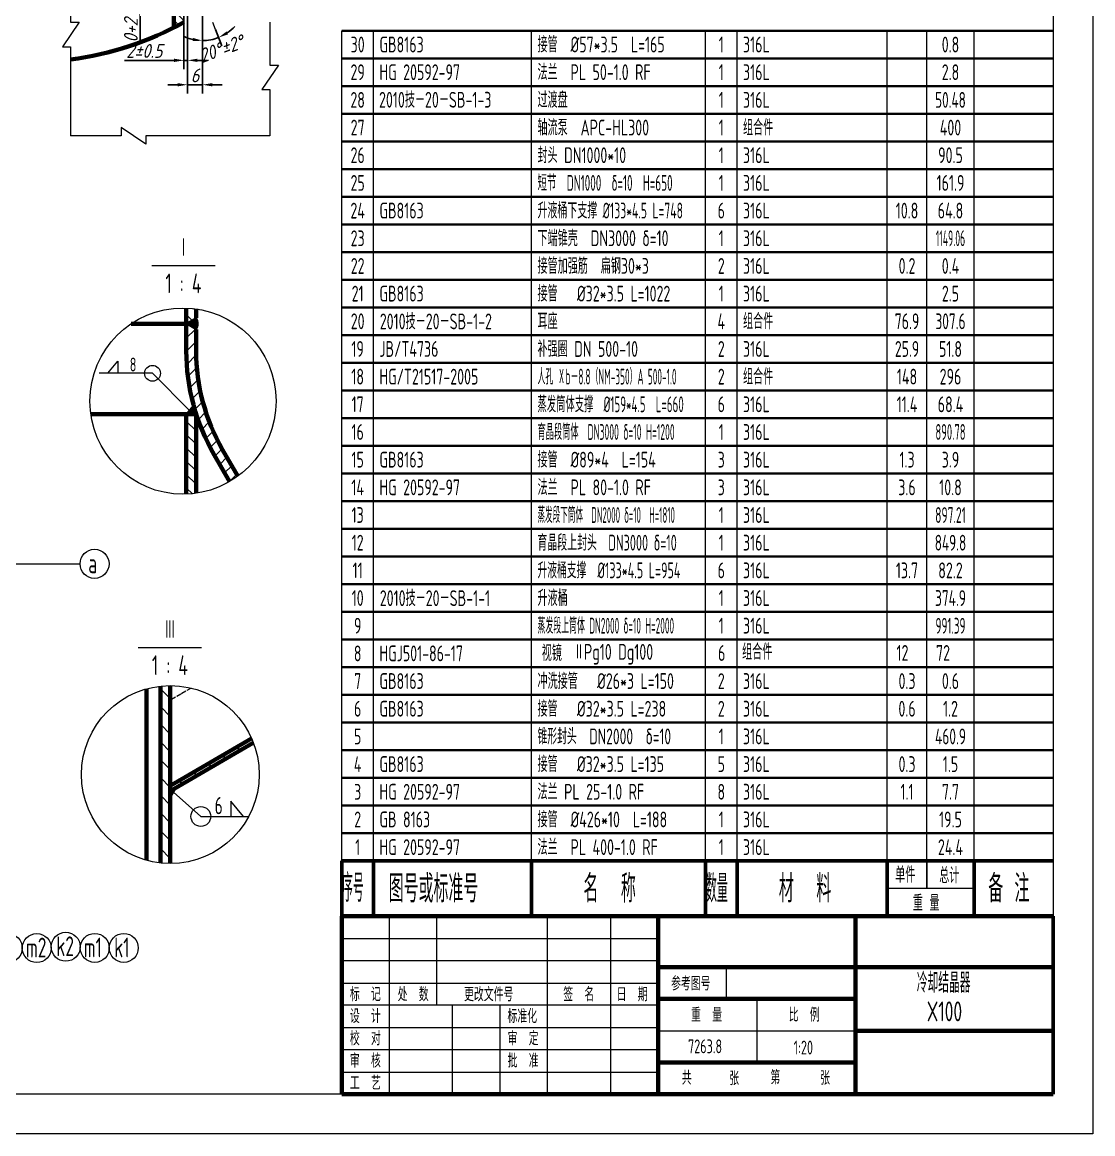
# Model space of a CAD drawing. Header units: millimetres. Extents: x -81840 to -67320, y -57700 to -40880.
# Drawn here: x -72737 to -67320, y -57700 to -52077 of the extents above; entities that cross this region are included whole.
import ezdxf
from ezdxf.enums import TextEntityAlignment as Align

# ---------------------------------------------------------------- set-up
doc = ezdxf.new("R2010")
doc.units = ezdxf.units.MM
doc.linetypes.add('ACAD_ISO02W100', pattern=[11, 8, -3])
doc.linetypes.add('ACAD_ISO04W100', pattern=[30, 24, -3, 0, -3])
doc.layers.add('1', color=4, linetype='Continuous')
doc.layers.add('2', color=3, linetype='Continuous')
for name, color, linetype, lineweight in [('中心线', 1, 'ACAD_ISO04W100', 18), ('标注', 7, 'Continuous', 18), ('标注层', 7, 'Continuous', 18), ('粗实线', 4, 'Continuous', 70), ('细实线', 7, 'Continuous', 18), ('虚线', 2, 'ACAD_ISO02W100', 18)]:
    doc.layers.add(name, color=color, linetype=linetype, lineweight=lineweight)
doc.styles.add('GB', font='gbeitc.shx', dxfattribs={"bigfont": 'gbcbig.shx'})
doc.styles.add('HGCAD', font='gbenor.shx', dxfattribs={"width": 0.75, "bigfont": 'gbcbig.shx'})
doc.dimstyles.new('GB$0', dxfattribs={"dimscale": 20, "dimtxt": 3.5, "dimasz": 2.5, "dimexe": 2.25, "dimexo": 2, "dimtad": 1, "dimdec": 0, "dimtxsty": 'GB', "dimcen": 2.5, "dimadec": 0, "dimazin": 0, "dimtfac": 1, "dimtdec": 0, "dimtmove": 0, "dimatfit": 3, "dimfxl": 0, "dimarcsym": 0})
doc.dimstyles.new('GB$2', dxfattribs={"dimscale": 20, "dimtxt": 3.5, "dimasz": 2.5, "dimexe": 2.25, "dimexo": 2, "dimtad": 1, "dimdec": 0, "dimtxsty": 'GB', "dimcen": 2.5, "dimadec": 0, "dimazin": 0, "dimtfac": 1, "dimtdec": 0, "dimtmove": 0, "dimatfit": 3, "dimfxl": 0, "dimarcsym": 0})
pattern_1 = [(135, (-3990.42, -4347.96), (-33.67596, -33.67596), [])]

# ---------------------------------------------------------------- blocks, each defined once
blk = doc.blocks.new('HGCAD#HGTFTK~A1Z~HGCAD图框')
at = {"layer": '细实线', "color": 7}
blk.add_lwpolyline([(10, -10), (-584, -10), (-584, 831), (10, 831)], close=True, dxfattribs=at)
at = {"layer": '细实线', "color": 2}
blk.add_lwpolyline([(0, 0), (-559, 0), (-559, 821), (0, 821)], close=True, dxfattribs=at)
blk = doc.blocks.new('HGCAD#HGTFBTL~HGCAD标题栏')
at = {"color": 4, "linetype": 'Continuous', "lineweight": 70}
for p, q in [((-180, 0), (-180, 45)), ((-180, 45), (0, 45)), ((-100, 45), (-100, 0)), ((-50, 0), (-50, 45)), ((0, 32.14), (-100, 32.14)), ((-50, 24.11), (-100, 24.11)), ((-50, 16.07), (0, 16.07)), ((-50, 8.04), (-100, 8.04)), ((0, 0), (-180, 0))]:
    blk.add_line(p, q, dxfattribs=at)
at = {"color": 7, "linetype": 'Continuous', "lineweight": 18}
for p, q in [((-168, 45), (-168, 0)), ((-156, 22.5), (-156, 45)), ((-128, 0), (-128, 45)), ((-112, 45), (-112, 0)), ((-180, 39.38), (-100, 39.38)), ((-100, 33.75), (-180, 33.75)), ((-82.78, 32.14), (-82.78, 24.11)), ((-180, 28.12), (-100, 28.12)), ((-100, 22.5), (-180, 22.5)), ((-152, 0), (-152, 22.5)), ((-140, 22.5), (-140, 0)), ((-75, 24.11), (-75, 8.04)), ((-180, 16.88), (-100, 16.88)), ((-100, 16.07), (-50, 16.07)), ((-100, 11.25), (-180, 11.25)), ((-180, 5.62), (-100, 5.62))]:
    blk.add_line(p, q, dxfattribs=at)
at = {"color": 4, "linetype": 'Continuous', "lineweight": 60}
blk.add_line((0, 0), (0, 45), dxfattribs=at)
at = {"color": 7, "linetype": 'Continuous', "lineweight": 18, "style": 'HGCAD', "width": 0.75}
for s, p in [('参考图号', (-96.71, 26.25)), ('标  记', (-177.97, 23.53)), ('处  数', (-165.87, 23.5)), ('更改文件号', (-149.08, 23.5)), ('签  名', (-123.98, 23.5)), ('日  期', (-110.47, 23.5)), ('设  计', (-177.97, 17.98)), ('标准化', (-138.09, 17.98)), ('重  量', (-91.64, 18.33)), ('比  例', (-66.93, 18.33)), ('校  对', (-177.97, 12.36)), ('审  定', (-138.05, 12.36)), ('审  核', (-177.97, 6.73)), ('批  准', (-138.05, 6.73)), ('共', (-94, 2.4)), ('张', (-81.97, 2.26)), ('第', (-71.56, 2.52)), ('张', (-58.98, 2.36)), ('工  艺', (-177.97, 1.11))]:
    blk.add_text(s, height=3.5, dxfattribs=at).set_placement(p)
at = {"color": 7, "linetype": 'Continuous', "lineweight": 18, "style": 'HGCAD', "width": 0.75, "flags": 8}
for tag, height, p in [('MATERIAL', 6, (-77.04, 38.61)), ('DRAW_NAME', 7, (-24.97, 23.88)), ('WEIGHT', 3.5, (-88.1, 12.11)), ('SCALE', 3.5, (-63.24, 11.8)), ('DRAW_NO', 6, (-24.94, 8.04)), ('SUM', 3.5, (-86.95, 4)), ('PAGE', 3.5, (-64.21, 4.14))]:
    blk.add_attdef(tag, text='', height=height, dxfattribs=at).set_placement(p, align=Align.MIDDLE_CENTER)
blk = doc.blocks.new('HGCAD#HGTFMXT~HGCAD明细表标题')
at = {"color": 4, "linetype": 'Continuous', "lineweight": 60}
for p, q in [((-180, 0), (-180, 14)), ((-180, 14), (0, 14)), ((-172, 14), (-172, 0)), ((-132, 14), (-132, 0)), ((-88, 14), (-88, 0)), ((-80, 14), (-80, 0)), ((-42, 14), (-42, 0)), ((-20, 14), (-20, 0))]:
    blk.add_line(p, q, dxfattribs=at)
at = {"layer": '标注层'}
for p, q in [((-32, 14), (-32, 7)), ((-32, 7), (-32, 14)), ((-20, 7), (-42, 7))]:
    blk.add_line(p, q, dxfattribs=at)
at = {"layer": '标注层', "style": 'HGCAD'}
for s, height, width, p in [('序号', 7, 0.55, (-180, 3.68)), ('名  称', 7, 0.75, (-118.87, 3.5)), ('单件', 4, 0.75, (-40, 8.52)), ('总计', 4, 0.75, (-28.85, 8.34)), ('备 注', 7, 0.75, (-16.44, 3.5)), ('图号或标准号', 7, 0.75, (-168.15, 3.5)), ('数量', 7, 0.55, (-87.87, 3.5)), ('材  料', 7, 0.75, (-69.43, 3.5)), ('重 量', 4, 0.75, (-35.51, 1.38))]:
    blk.add_text(s, height=height, dxfattribs=dict(at, width=width)).set_placement(p)
blk = doc.blocks.new('HGCAD#HGTFMXB~HGCAD明细表')
at = {"color": 4}
for p, q in [((-180, 0), (-180, 7)), ((-172, 0), (-172, 7)), ((-132, 0), (-132, 7)), ((-88, 0), (-88, 7)), ((-80, 0), (-80, 7)), ((-42, 0), (-42, 7)), ((-32, 0), (-32, 7)), ((-20, 0), (-20, 7))]:
    blk.add_line(p, q, dxfattribs=at)
at = {"color": 7, "linetype": 'Continuous', "lineweight": 35}
blk.add_line((-180, 7), (0, 7), dxfattribs=at)
at = {"color": 7, "linetype": 'Continuous', "lineweight": 35, "style": 'HGCAD', "width": 0.75, "flags": 8}
for tag, p in [('NO', (-176, 3.5)), ('NUM', (-84, 3.5)), ('ONE', (-37, 3.5)), ('ALL', (-26, 3.5))]:
    blk.add_attdef(tag, text='', height=4, dxfattribs=at).set_placement(p, align=Align.MIDDLE)
for tag, p in [('PARTNO', (-170.5, 3.5)), ('PARTNAME', (-130.5, 3.5)), ('MATERIAL', (-78.5, 3.5)), ('NOTICE', (-19, 3.5))]:
    blk.add_attdef(tag, text='', height=4, dxfattribs=at).set_placement(p, align=Align.MIDDLE_LEFT)
blk = doc.blocks.new('*X150')
at = {"color": 0}
for p, q in [((32.45, 20.58), (26.69, 26.35)), ((26.79, 25.73), (28.02, 26.96)), ((27.18, 25.06), (29.48, 27.35)), ((32.84, 21.26), (27.39, 26.7)), ((27.56, 24.38), (30.67, 27.49)), ((27.95, 23.71), (31.72, 27.48)), ((33.23, 21.93), (28.15, 27)), ((28.34, 23.04), (32.67, 27.37)), ((28.73, 22.37), (33.53, 27.17)), ((33.61, 22.6), (28.97, 27.25)), ((29.12, 21.69), (34.33, 26.91)), ((29.51, 21.02), (35.07, 26.58)), ((34, 23.27), (29.86, 27.42)), ((34.39, 23.95), (30.84, 27.5)), ((34.78, 24.62), (31.93, 27.46)), ((35.17, 25.29), (33.2, 27.25)), ((35.55, 25.96), (34.82, 26.7)), ((32.1, 19.87), (27.53, 24.44)), ((32.1, 18.81), (28.98, 21.93)), ((29.89, 20.35), (35.62, 26.07)), ((30.1, 19.5), (34.17, 23.56)), ((31.37, 18.49), (30.1, 19.75)), ((30.3, 18.49), (30.1, 18.69)), ((30.15, 18.49), (32.72, 21.05)), ((31.21, 18.49), (32.1, 19.38))]:
    blk.add_line(p, q, dxfattribs=at)
blk = doc.blocks.new('*D232')
at = {"layer": 'Defpoints', "color": 0, "linetype": 'ByBlock'}
for p in [(-71919, -51949.2), (-71900.8, -51949.2), (-71919, -52270)]:
    blk.add_point(p, dxfattribs=at)
at = {"layer": '标注', "color": 0, "linetype": 'ByBlock', "lineweight": -2}
for p, q in [((-71919, -51989.2), (-71919, -52315)), ((-71900.8, -51989.2), (-71900.8, -52315)), ((-71969, -52270), (-72220.4, -52270)), ((-71900.8, -52270), (-71919, -52270)), ((-71850.8, -52270), (-71800.8, -52270))]:
    blk.add_line(p, q, dxfattribs=at)
at = {"layer": '标注', "color": 0, "linetype": 'ByBlock'}
for points in [[(-71969, -52261.7), (-71969, -52278.3), (-71919, -52270)], [(-71850.8, -52261.7), (-71850.8, -52278.3), (-71900.8, -52270)]]:
    blk.add_solid(points, dxfattribs=at)
at = {"layer": '标注', "color": 0, "linetype": 'ByBlock', "insert": (-72119.7, -52222.5), "char_height": 70, "attachment_point": 5, "style": 'GB'}
blk.add_mtext('2%%p0.5', dxfattribs=at)
blk = doc.blocks.new('*D233')
at = {"layer": 'Defpoints', "color": 0, "linetype": 'ByBlock'}
for p in [(-71900.8, -51949.2), (-71825.2, -51949.2), (-71825.2, -52393.5)]:
    blk.add_point(p, dxfattribs=at)
at = {"layer": '标注', "color": 0, "linetype": 'ByBlock', "lineweight": -2}
for p, q in [((-71900.8, -51989.2), (-71900.8, -52438.5)), ((-71825.2, -51989.2), (-71825.2, -52438.5)), ((-71950.8, -52393.5), (-72000.8, -52393.5)), ((-71900.8, -52393.5), (-71825.2, -52393.5)), ((-71775.2, -52393.5), (-71725.2, -52393.5))]:
    blk.add_line(p, q, dxfattribs=at)
at = {"layer": '标注', "color": 0, "linetype": 'ByBlock'}
for points in [[(-71950.8, -52385.2), (-71950.8, -52401.9), (-71900.8, -52393.5)], [(-71775.2, -52385.2), (-71775.2, -52401.9), (-71825.2, -52393.5)]]:
    blk.add_solid(points, dxfattribs=at)
at = {"layer": '标注', "color": 0, "linetype": 'ByBlock', "insert": (-71863, -52346), "char_height": 70, "attachment_point": 5, "style": 'GB'}
blk.add_mtext('6', dxfattribs=at)
blk = doc.blocks.new('*D235')
at = {"layer": 'Defpoints', "color": 0, "linetype": 'ByBlock'}
for p in [(-72140.1, -51949.2), (-71900.8, -51920.9), (-71900.8, -51949.2)]:
    blk.add_point(p, dxfattribs=at)
at = {"layer": '标注', "color": 0, "linetype": 'ByBlock', "lineweight": -2}
for p, q in [((-72140.1, -51870.9), (-72140.1, -51820.9)), ((-71940.8, -51920.9), (-72185.1, -51920.9)), ((-71940.8, -51949.2), (-72185.1, -51949.2)), ((-72140.1, -51920.9), (-72140.1, -51949.2)), ((-72140.1, -51999.2), (-72140.1, -52188))]:
    blk.add_line(p, q, dxfattribs=at)
at = {"layer": '标注', "color": 0, "linetype": 'ByBlock'}
for points in [[(-72148.5, -51870.9), (-72131.8, -51870.9), (-72140.1, -51920.9)], [(-72148.5, -51999.2), (-72131.8, -51999.2), (-72140.1, -51949.2)]]:
    blk.add_solid(points, dxfattribs=at)
at = {"layer": '标注', "color": 0, "linetype": 'ByBlock', "insert": (-72187.6, -52118.6), "char_height": 70, "attachment_point": 5, "rotation": 90, "style": 'GB'}
blk.add_mtext('0+2', dxfattribs=at)
blk = doc.blocks.new('*D237')
at = {"layer": 'Defpoints', "color": 0, "linetype": 'ByBlock'}
for p in [(-71825.2, -51949.2), (-71825.2, -51949.2), (-71825.2, -52119), (-71774.5, -52077.2), (-71797.5, -52168.7)]:
    blk.add_point(p, dxfattribs=at)
at = {"layer": '标注', "color": 0, "linetype": 'ByBlock', "lineweight": -2}
for p, q in [((-71759.8, -52114.4), (-71727.2, -52196.7)), ((-71825.2, -52159), (-71825.2, -52215.4))]:
    blk.add_line(p, q, dxfattribs=at)
for start, end in [(304.5733, 317.5531), (244.0404, 257.0202), (270, 291.5935)]:
    blk.add_arc((-71825.2, -51949.2), 221.2, start, end, dxfattribs=at)
at = {"layer": '标注', "color": 0, "linetype": 'ByBlock'}
for points in [[(-71873.9, -52156.5), (-71875.8, -52173.1), (-71825.2, -52170.4)], [(-71695.8, -52138.7), (-71703.6, -52124), (-71743.8, -52154.9)]]:
    blk.add_solid(points, dxfattribs=at)
at = {"layer": '标注', "color": 0, "linetype": 'ByBlock', "insert": (-71730, -52211.8), "char_height": 70, "attachment_point": 5, "rotation": 19.9336, "style": 'GB'}
blk.add_mtext('20%%d%%p2%%D', dxfattribs=at)

msp = doc.modelspace()

# ---------------------------------------------------------------- hatches: boundary and pattern name
at = {"linetype": 'ByBlock'}
h = msp.add_hatch(dxfattribs=at)
h.set_pattern_fill('ANSI31', color=256, scale=11.2, angle=90, style=0)
h.set_pattern_definition([(135, (-56443.146, 3213.08), (-25.144717, -25.144717), [])])
h.paths.add_polyline_path([(-71970.17, -52104.53, 0.0090551), (-71918.97, -52077.25), (-71918.97, -51343.65), (-71970.17, -51343.65)])
at = {"layer": '标注', "ltscale": 20}
h = msp.add_hatch(dxfattribs=at)
h.set_pattern_fill('ANSI31', color=256, scale=15, angle=90, style=0)
h.set_pattern_definition(pattern_1)
h.paths.add_polyline_path([(-71857.31, -53527.66, 0.02667), (-71907.31, -53523.2), (-71907.31, -53595.9), (-71897.63, -53595.9), (-71857.31, -53572.62)])
h = msp.add_hatch(dxfattribs=at)
h.set_pattern_fill('ANSI31', color=256, scale=15, style=0)
h.set_pattern_definition([(45, (-3990.42, -4347.96), (-33.67596, 33.67596), [])])
h.paths.add_polyline_path([(-71857.31, -53739.41), (-71857.31, -53632.08), (-71897.63, -53608.8), (-71907.31, -53608.8), (-71907.31, -53739.84, 0.1316525), (-71766.53, -54264.81), (-71687.81, -54401.09, 0.0266047), (-71645.89, -54373.7), (-71723.23, -54239.8, -0.1317592)])
for points in [[(-71870.14, -54016.53), (-71907.24, -54059.99), (-71907.24, -54059.99), (-71907.24, -54059.99), (-71857.24, -54059.98, -0.0107936)], [(-71958.23, -55948.88), (-71988.23, -55966.33), (-71988.23, -56001.03)]]:
    msp.add_hatch(color=256, dxfattribs=at).paths.add_polyline_path(points)
h = msp.add_hatch(dxfattribs=at)
h.set_pattern_fill('ANSI31', color=256, scale=15, angle=90, style=0)
h.set_pattern_definition(pattern_1)
h.paths.add_polyline_path([(-71857.24, -54059.98), (-71907.24, -54059.99), (-71907.16, -54464.37, 0.0266703), (-71857.16, -54459.89)])
h = msp.add_hatch(dxfattribs=at)
h.set_pattern_fill('ANSI31', color=256, scale=20, angle=90, style=0)
h.set_pattern_definition([(135, (12843.767, 4700.3), (-44.90128, -44.90128), [])])
h.paths.add_polyline_path([(-71988.23, -55432.78, 0.0278424), (-72038.23, -55435.56), (-72038.23, -56329.99, 0.0278424), (-71988.23, -56332.78)])
h = msp.add_hatch(dxfattribs=at)
h.set_pattern_fill('ANSI31', color=256, scale=18.75, angle=30, style=0)
h.set_pattern_definition([(75, (12843.767, 4700.3), (-57.502772, 15.40782), [])])
h.paths.add_polyline_path([(-71567.96, -55721.93, 0.0126184), (-71576.61, -55700.93), (-71988.23, -55940.3), (-71988.23, -55966.33)])

# ---------------------------------------------------------------- linework, layer by layer
at = {"layer": '1'}
for p, q in [((-71897.63, -53595.9), (-71857.31, -53572.62)), ((-71907.31, -53595.9), (-71897.63, -53595.9)), ((-71907.31, -53608.8), (-71907.31, -53595.9)), ((-71907.31, -53608.8), (-71897.63, -53608.8)), ((-71897.63, -53608.8), (-71857.31, -53632.08))]:
    msp.add_line(p, q, dxfattribs=at)
msp.add_arc((-71907.31, -53602.35), 58.17, 329.2627, 30.7373, dxfattribs=at)
at = {"layer": '中心线'}
msp.add_line((-71882.93, -55445.27), (-71988.23, -55506.5), dxfattribs=at)
at = {"layer": '标注', "linetype": 'ByBlock'}
for p, q in [((-72492.92, -51917.6), (-72492.92, -52077.71)), ((-72449.61, -52077.71), (-72534.26, -52201.35)), ((-72492.92, -52077.71), (-72449.61, -52077.71)), ((-71774.53, -52077.25), (-71760.4, -52112.95)), ((-71483.77, -52077.25), (-71483.77, -52294.46)), ((-71483.77, -52077.25), (-71483.77, -52294.46)), ((-72534.26, -52201.35), (-72492.92, -52201.35)), ((-72492.92, -52201.35), (-72492.92, -52651.2)), ((-71440.47, -52294.46), (-71525.11, -52418.09)), ((-71483.77, -52294.46), (-71440.47, -52294.46)), ((-71525.11, -52418.09), (-71483.77, -52418.09)), ((-71483.77, -52418.09), (-71483.77, -52511.67)), ((-71483.77, -52427.01), (-71483.77, -52651.2)), ((-72112.5, -52694.5), (-72236.13, -52609.86)), ((-72236.13, -52609.86), (-72236.13, -52651.2)), ((-72236.13, -52651.2), (-72492.92, -52651.2)), ((-71862.4, -52651.2), (-72112.5, -52651.2)), ((-72112.5, -52651.2), (-72112.5, -52694.5)), ((-71483.77, -52651.2), (-71862.4, -52651.2))]:
    msp.add_line(p, q, dxfattribs=at)
at = {"layer": '标注', "ltscale": 20}
for p, q in [((-72081.9, -53308.12), (-71761.9, -53308.12)), ((-72304.58, -53853.07), (-72253.16, -53791.79)), ((-72253.16, -53791.79), (-72253.16, -53853.07)), ((-72078.01, -53853.07), (-72348.01, -53853.07)), ((-71887.09, -54043.99), (-72078.01, -53853.07)), ((-71907.24, -54059.99), (-71870.14, -54016.53)), ((-72834, -54816.92), (-72444.74, -54816.92)), ((-72150.04, -55239.87), (-71830.04, -55239.87)), ((-71958.23, -55948.88), (-71988.23, -56001.03)), ((-71971.55, -55972.03), (-71833.61, -56094.97)), ((-71618.06, -56094.97), (-71682.34, -56018.36)), ((-71682.34, -56018.36), (-71682.34, -56094.97)), ((-71833.61, -56094.97), (-71591.4, -56094.97))]:
    msp.add_line(p, q, dxfattribs=at)
for centre, radius in [((-71924.1, -53993.79), 470.89), ((-72078.01, -53853.07), 40), ((-72371.35, -54816.92), 73.39), ((-71988.23, -55882.78), 450), ((-71833.61, -56094.97), 50), ((-72810.7, -56760.6), 73.39), ((-72663.92, -56760.6), 73.39), ((-72517.43, -56754.01), 73.39), ((-72370.36, -56759.96), 73.39), ((-72223.58, -56759.96), 73.39)]:
    msp.add_circle(centre, radius, dxfattribs=at)
at = {"layer": '粗实线', "linetype": 'ByBlock'}
msp.add_line((-71970.17, -51343.65), (-71970.17, -52104.53), dxfattribs=at)
at = {"layer": '粗实线'}
for p, q in [((-71907.31, -53595.9), (-71907.31, -53523.2)), ((-71907.31, -53523.2), (-71907.31, -53595.9)), ((-71857.31, -53527.66), (-71857.31, -53572.62)), ((-72185.85, -53602.35), (-71907.31, -53602.35)), ((-71907.31, -53740.87), (-71907.31, -53608.8)), ((-71907.31, -53608.8), (-71907.31, -53740.87)), ((-71857.31, -53632.08), (-71857.31, -53740.87)), ((-72390.31, -54060.04), (-71907.24, -54059.99)), ((-71857.24, -54059.98), (-71907.24, -54059.99)), ((-71907.24, -54059.99), (-71907.16, -54464.37)), ((-71857.24, -54059.98), (-71857.16, -54459.89)), ((-71645.89, -54373.7), (-71723.23, -54239.8)), ((-71687.81, -54401.09), (-71766.53, -54264.81)), ((-72038.23, -55435.56), (-72038.23, -56329.99)), ((-71988.23, -55432.78), (-71988.23, -56332.78)), ((-72108.23, -56316.48), (-72108.23, -55449.07)), ((-71988.23, -55940.3), (-71576.61, -55700.93)), ((-71988.23, -55966.33), (-71567.96, -55721.93))]:
    msp.add_line(p, q, dxfattribs=at)
at = {"layer": '粗实线', "linetype": 'ByBlock'}
msp.add_arc((-72697.67, -50677.44), 1601.82, 277.34397, 299.08692, dxfattribs=at)
at = {"layer": '粗实线'}
for radius in [1050, 1000]:
    msp.add_arc((-70857.31, -53739.62), radius, 180.01187, 210.01187, dxfattribs=at)

# ---------------------------------------------------------------- block references
at = {"layer": '2', "xscale": -6.451612903241767, "yscale": 6.451612903241767, "zscale": 6.451612903241131, "rotation": 270}
msp.add_blockref('*X150', (-72026.57, -53803.01), dxfattribs=at)
at = {"layer": '标注', "ltscale": 20, "xscale": 20, "yscale": 20, "zscale": 20}
for p, values in [((-67520, -52260), {'NO': '30', 'PARTNO': 'GB8163', 'PARTNAME': '接管  %%c57*3.5  L=165', 'NUM': '1', 'MATERIAL': '316L', 'ALL': '0.8'}), ((-67520, -52400), {'NO': '29', 'PARTNO': 'HG 20592-97', 'PARTNAME': '法兰  PL 50-1.0 RF', 'NUM': '1', 'MATERIAL': '316L', 'ALL': '2.8'}), ((-67520, -52680), {'NO': '27', 'PARTNAME': '轴流泵  APC-HL300', 'NUM': '1', 'MATERIAL': '组合件', 'ALL': '400'}), ((-67520, -52820), {'NO': '26', 'PARTNAME': '封头 DN1000*10', 'NUM': '1', 'MATERIAL': '316L', 'ALL': '90.5'}), ((-67520, -53380), {'NO': '22', 'PARTNAME': '接管加强筋  扁钢30*3', 'NUM': '2', 'MATERIAL': '316L', 'ONE': '0.2', 'ALL': '0.4'}), ((-67520, -53520), {'NO': '21', 'PARTNO': 'GB8163', 'PARTNAME': '接管   %%C32*3.5 L=1022', 'NUM': '1', 'MATERIAL': '316L', 'ALL': '2.5'}), ((-67520, -54360), {'NO': '15', 'PARTNO': 'GB8163', 'PARTNAME': '接管  %%c89*4  L=154', 'NUM': '3', 'MATERIAL': '316L', 'ONE': '1.3', 'ALL': '3.9'}), ((-67520, -54500), {'NO': '14', 'PARTNO': 'HG 20592-97', 'PARTNAME': '法兰  PL 80-1.0 RF', 'NUM': '3', 'MATERIAL': '316L', 'ONE': '3.6', 'ALL': '10.8'}), ((-67520, -55340), {'NO': '8', 'PARTNO': 'HGJ501-86-17'}), ((-67520, -55480), {'NO': '7', 'PARTNO': 'GB8163', 'PARTNAME': '冲洗接管   %%C26*3 L=150', 'NUM': '2', 'MATERIAL': '316L', 'ONE': '0.3', 'ALL': '0.6'}), ((-67520, -55620), {'NO': '6', 'PARTNO': 'GB8163', 'PARTNAME': '接管   %%C32*3.5 L=238', 'NUM': '2', 'MATERIAL': '316L', 'ONE': '0.6', 'ALL': '1.2'}), ((-67520, -55900), {'NO': '4', 'PARTNO': 'GB8163', 'PARTNAME': '接管   %%C32*3.5 L=135', 'NUM': '5', 'MATERIAL': '316L', 'ONE': '0.3', 'ALL': '1.5'}), ((-67520, -56040), {'NO': '3', 'PARTNO': 'HG 20592-97', 'PARTNAME': '法兰 PL 25-1.0 RF', 'NUM': '8', 'MATERIAL': '316L', 'ONE': '1.1', 'ALL': '7.7'}), ((-67520, -56180), {'NO': '2', 'PARTNO': 'GB 8163', 'PARTNAME': '接管  %%c426*10  L=188', 'NUM': '1', 'MATERIAL': '316L', 'ALL': '19.5'}), ((-67520, -56320), {'NO': '1', 'PARTNO': 'HG 20592-97', 'PARTNAME': '法兰  PL 400-1.0 RF', 'NUM': '1', 'MATERIAL': '316L', 'ALL': '24.4'})]:
    msp.add_blockref('HGCAD#HGTFMXB~HGCAD明细表', p, dxfattribs=at).add_auto_attribs(values)
at = {"layer": '标注', "ltscale": 20}
ref = msp.add_blockref('HGCAD#HGTFMXB~HGCAD明细表', (-67520, -52540), dxfattribs=dict(at, xscale=20, yscale=20, zscale=20))
ref.add_attrib('NO', '28', dxfattribs={"layer": '0', "color": 7, "linetype": 'Continuous', "lineweight": 35, "height": 80, "style": 'HGCAD', "width": 0.75, "flags": 8}).set_placement((-71040, -52470), align=Align.MIDDLE)
ref.add_attrib('PARTNAME', '过渡盘', dxfattribs={"layer": '0', "color": 7, "linetype": 'Continuous', "lineweight": 35, "height": 80, "style": 'HGCAD', "width": 0.75, "flags": 8}).set_placement((-70130, -52470), align=Align.MIDDLE_LEFT)
ref.add_attrib('NUM', '1', dxfattribs={"layer": '0', "color": 7, "linetype": 'Continuous', "lineweight": 35, "height": 80, "style": 'HGCAD', "width": 0.75, "flags": 8}).set_placement((-69200, -52470), align=Align.MIDDLE)
ref.add_attrib('MATERIAL', '316L', dxfattribs={"layer": '0', "color": 7, "linetype": 'Continuous', "lineweight": 35, "height": 80, "style": 'HGCAD', "width": 0.75, "flags": 8}).set_placement((-69090, -52470), align=Align.MIDDLE_LEFT)
ref.add_attrib('ALL', '50.48', dxfattribs={"layer": '0', "color": 7, "linetype": 'Continuous', "lineweight": 35, "height": 80, "style": 'HGCAD', "width": 0.71, "flags": 8}).set_placement((-68040, -52470), align=Align.MIDDLE)
ref = msp.add_blockref('HGCAD#HGTFMXB~HGCAD明细表', (-67520, -52960), dxfattribs=dict(at, xscale=20, yscale=20, zscale=20))
ref.add_attrib('NO', '25', dxfattribs={"layer": '0', "color": 7, "linetype": 'Continuous', "lineweight": 35, "height": 80, "style": 'HGCAD', "width": 0.75, "flags": 8}).set_placement((-71040, -52890), align=Align.MIDDLE)
ref.add_attrib('PARTNAME', '短节  DN1000  δ=10  H=650', dxfattribs={"layer": '0', "color": 7, "linetype": 'Continuous', "lineweight": 35, "height": 80, "style": 'HGCAD', "width": 0.6, "flags": 8}).set_placement((-70130, -52890), align=Align.MIDDLE_LEFT)
ref.add_attrib('NUM', '1', dxfattribs={"layer": '0', "color": 7, "linetype": 'Continuous', "lineweight": 35, "height": 80, "style": 'HGCAD', "width": 0.75, "flags": 8}).set_placement((-69200, -52890), align=Align.MIDDLE)
ref.add_attrib('MATERIAL', '316L', dxfattribs={"layer": '0', "color": 7, "linetype": 'Continuous', "lineweight": 35, "height": 80, "style": 'HGCAD', "width": 0.75, "flags": 8}).set_placement((-69090, -52890), align=Align.MIDDLE_LEFT)
ref.add_attrib('ALL', '161.9', dxfattribs={"layer": '0', "color": 7, "linetype": 'Continuous', "lineweight": 35, "height": 80, "style": 'HGCAD', "width": 0.75, "flags": 8}).set_placement((-68040, -52890), align=Align.MIDDLE)
ref = msp.add_blockref('HGCAD#HGTFMXB~HGCAD明细表', (-67520, -53100), dxfattribs=dict(at, xscale=20, yscale=20, zscale=20))
ref.add_attrib('NO', '24', dxfattribs={"layer": '0', "color": 7, "linetype": 'Continuous', "lineweight": 35, "height": 80, "style": 'HGCAD', "width": 0.75, "flags": 8}).set_placement((-71040, -53030), align=Align.MIDDLE)
ref.add_attrib('PARTNO', 'GB8163', dxfattribs={"layer": '0', "color": 7, "linetype": 'Continuous', "lineweight": 35, "height": 80, "style": 'HGCAD', "width": 0.75, "flags": 8}).set_placement((-70930, -53030), align=Align.MIDDLE_LEFT)
ref.add_attrib('PARTNAME', '升液桶下支撑 %%c133*4.5 L=748', dxfattribs={"layer": '0', "color": 7, "linetype": 'Continuous', "lineweight": 35, "height": 80, "style": 'HGCAD', "width": 0.63, "flags": 8}).set_placement((-70130, -53030), align=Align.MIDDLE_LEFT)
ref.add_attrib('NUM', '6', dxfattribs={"layer": '0', "color": 7, "linetype": 'Continuous', "lineweight": 35, "height": 80, "style": 'HGCAD', "width": 0.75, "flags": 8}).set_placement((-69200, -53030), align=Align.MIDDLE)
ref.add_attrib('MATERIAL', '316L', dxfattribs={"layer": '0', "color": 7, "linetype": 'Continuous', "lineweight": 35, "height": 80, "style": 'HGCAD', "width": 0.75, "flags": 8}).set_placement((-69090, -53030), align=Align.MIDDLE_LEFT)
ref.add_attrib('ONE', '10.8', dxfattribs={"layer": '0', "color": 7, "linetype": 'Continuous', "lineweight": 35, "height": 80, "style": 'HGCAD', "width": 0.75, "flags": 8}).set_placement((-68260, -53030), align=Align.MIDDLE)
ref.add_attrib('ALL', '64.8', dxfattribs={"layer": '0', "color": 7, "linetype": 'Continuous', "lineweight": 35, "height": 80, "style": 'HGCAD', "width": 0.75, "flags": 8}).set_placement((-68040, -53030), align=Align.MIDDLE)
ref = msp.add_blockref('HGCAD#HGTFMXB~HGCAD明细表', (-67520, -53240), dxfattribs=dict(at, xscale=20, yscale=20, zscale=20))
ref.add_attrib('NO', '23', dxfattribs={"layer": '0', "color": 7, "linetype": 'Continuous', "lineweight": 35, "height": 80, "style": 'HGCAD', "width": 0.75, "flags": 8}).set_placement((-71040, -53170), align=Align.MIDDLE)
ref.add_attrib('PARTNAME', '下端锥壳  DN3000 δ=10', dxfattribs={"layer": '0', "color": 7, "linetype": 'Continuous', "lineweight": 35, "height": 80, "style": 'HGCAD', "width": 0.75, "flags": 8}).set_placement((-70130, -53170), align=Align.MIDDLE_LEFT)
ref.add_attrib('NUM', '1', dxfattribs={"layer": '0', "color": 7, "linetype": 'Continuous', "lineweight": 35, "height": 80, "style": 'HGCAD', "width": 0.75, "flags": 8}).set_placement((-69200, -53170), align=Align.MIDDLE)
ref.add_attrib('MATERIAL', '316L', dxfattribs={"layer": '0', "color": 7, "linetype": 'Continuous', "lineweight": 35, "height": 80, "style": 'HGCAD', "width": 0.75, "flags": 8}).set_placement((-69090, -53170), align=Align.MIDDLE_LEFT)
ref.add_attrib('ALL', '1149.06', dxfattribs={"layer": '0', "color": 7, "linetype": 'Continuous', "lineweight": 35, "height": 80, "style": 'HGCAD', "width": 0.52, "flags": 8}).set_placement((-68040, -53170), align=Align.MIDDLE)
ref = msp.add_blockref('HGCAD#HGTFMXB~HGCAD明细表', (-67520, -53660), dxfattribs=dict(at, xscale=20, yscale=20, zscale=20))
ref.add_attrib('NO', '20', dxfattribs={"layer": '0', "color": 7, "linetype": 'Continuous', "lineweight": 35, "height": 80, "style": 'HGCAD', "width": 0.75, "flags": 8}).set_placement((-71040, -53590), align=Align.MIDDLE)
ref.add_attrib('PARTNAME', '耳座', dxfattribs={"layer": '0', "color": 7, "linetype": 'Continuous', "lineweight": 35, "height": 80, "style": 'HGCAD', "width": 0.75, "flags": 8}).set_placement((-70130, -53590), align=Align.MIDDLE_LEFT)
ref.add_attrib('NUM', '4', dxfattribs={"layer": '0', "color": 7, "linetype": 'Continuous', "lineweight": 35, "height": 80, "style": 'HGCAD', "width": 0.75, "flags": 8}).set_placement((-69200, -53590), align=Align.MIDDLE)
ref.add_attrib('MATERIAL', '组合件', dxfattribs={"layer": '0', "color": 7, "linetype": 'Continuous', "lineweight": 35, "height": 80, "style": 'HGCAD', "width": 0.75, "flags": 8}).set_placement((-69090, -53590), align=Align.MIDDLE_LEFT)
ref.add_attrib('ONE', '76.9', dxfattribs={"layer": '0', "color": 7, "linetype": 'Continuous', "lineweight": 35, "height": 80, "style": 'HGCAD', "width": 0.74, "flags": 8}).set_placement((-68260, -53590), align=Align.MIDDLE)
ref.add_attrib('ALL', '307.6', dxfattribs={"layer": '0', "color": 7, "linetype": 'Continuous', "lineweight": 35, "height": 80, "style": 'HGCAD', "width": 0.72, "flags": 8}).set_placement((-68040, -53590), align=Align.MIDDLE)
ref = msp.add_blockref('HGCAD#HGTFMXB~HGCAD明细表', (-67520, -53800), dxfattribs=dict(at, xscale=20, yscale=20, zscale=20))
ref.add_attrib('NO', '19', dxfattribs={"layer": '0', "color": 7, "linetype": 'Continuous', "lineweight": 35, "height": 80, "style": 'HGCAD', "width": 0.75, "flags": 8}).set_placement((-71040, -53730), align=Align.MIDDLE)
ref.add_attrib('PARTNO', 'JB/T4736', dxfattribs={"layer": '0', "color": 7, "linetype": 'Continuous', "lineweight": 35, "height": 80, "style": 'HGCAD', "width": 0.75, "flags": 8}).set_placement((-70930, -53730), align=Align.MIDDLE_LEFT)
ref.add_attrib('PARTNAME', '补强圈 DN 500-10', dxfattribs={"layer": '0', "color": 7, "linetype": 'Continuous', "lineweight": 35, "height": 80, "style": 'HGCAD', "width": 0.75, "flags": 8}).set_placement((-70130, -53730), align=Align.MIDDLE_LEFT)
ref.add_attrib('NUM', '2', dxfattribs={"layer": '0', "color": 7, "linetype": 'Continuous', "lineweight": 35, "height": 80, "style": 'HGCAD', "width": 0.75, "flags": 8}).set_placement((-69200, -53730), align=Align.MIDDLE)
ref.add_attrib('MATERIAL', '316L', dxfattribs={"layer": '0', "color": 7, "linetype": 'Continuous', "lineweight": 35, "height": 80, "style": 'HGCAD', "width": 0.75, "flags": 8}).set_placement((-69090, -53730), align=Align.MIDDLE_LEFT)
ref.add_attrib('ONE', '25.9', dxfattribs={"layer": '0', "color": 7, "linetype": 'Continuous', "lineweight": 35, "height": 80, "style": 'HGCAD', "width": 0.74, "flags": 8}).set_placement((-68260, -53730), align=Align.MIDDLE)
ref.add_attrib('ALL', '51.8', dxfattribs={"layer": '0', "color": 7, "linetype": 'Continuous', "lineweight": 35, "height": 80, "style": 'HGCAD', "width": 0.75, "flags": 8}).set_placement((-68040, -53730), align=Align.MIDDLE)
ref = msp.add_blockref('HGCAD#HGTFMXB~HGCAD明细表', (-67520, -53940), dxfattribs=dict(at, xscale=20, yscale=20, zscale=20))
ref.add_attrib('NO', '18', dxfattribs={"layer": '0', "color": 7, "linetype": 'Continuous', "lineweight": 35, "height": 80, "style": 'HGCAD', "width": 0.75, "flags": 8}).set_placement((-71040, -53870), align=Align.MIDDLE)
ref.add_attrib('PARTNO', 'HG/T21517-2005', dxfattribs={"layer": '0', "color": 7, "linetype": 'Continuous', "lineweight": 35, "height": 80, "style": 'HGCAD', "width": 0.75, "flags": 8}).set_placement((-70930, -53870), align=Align.MIDDLE_LEFT)
ref.add_attrib('PARTNAME', '人孔 Ⅹb－8.8（NM-350）A 500-1.0 ', dxfattribs={"layer": '0', "color": 7, "linetype": 'Continuous', "lineweight": 35, "height": 80, "style": 'HGCAD', "width": 0.5, "flags": 8}).set_placement((-70130, -53870), align=Align.MIDDLE_LEFT)
ref.add_attrib('NUM', '2', dxfattribs={"layer": '0', "color": 7, "linetype": 'Continuous', "lineweight": 35, "height": 80, "style": 'HGCAD', "width": 0.75, "flags": 8}).set_placement((-69200, -53870), align=Align.MIDDLE)
ref.add_attrib('MATERIAL', '组合件', dxfattribs={"layer": '0', "color": 7, "linetype": 'Continuous', "lineweight": 35, "height": 80, "style": 'HGCAD', "width": 0.75, "flags": 8}).set_placement((-69090, -53870), align=Align.MIDDLE_LEFT)
ref.add_attrib('ONE', '148', dxfattribs={"layer": '0', "color": 7, "linetype": 'Continuous', "lineweight": 35, "height": 80, "style": 'HGCAD', "width": 0.75, "flags": 8}).set_placement((-68260, -53870), align=Align.MIDDLE)
ref.add_attrib('ALL', '296', dxfattribs={"layer": '0', "color": 7, "linetype": 'Continuous', "lineweight": 35, "height": 80, "style": 'HGCAD', "width": 0.75, "flags": 8}).set_placement((-68040, -53870), align=Align.MIDDLE)
ref = msp.add_blockref('HGCAD#HGTFMXB~HGCAD明细表', (-67520, -54080), dxfattribs=dict(at, xscale=20, yscale=20, zscale=20))
ref.add_attrib('NO', '17', dxfattribs={"layer": '0', "color": 7, "linetype": 'Continuous', "lineweight": 35, "height": 80, "style": 'HGCAD', "width": 0.75, "flags": 8}).set_placement((-71040, -54010), align=Align.MIDDLE)
ref.add_attrib('PARTNAME', '蒸发筒体支撑  %%C159*4.5  L=660', dxfattribs={"layer": '0', "color": 7, "linetype": 'Continuous', "lineweight": 35, "height": 80, "style": 'HGCAD', "width": 0.59, "flags": 8}).set_placement((-70130, -54010), align=Align.MIDDLE_LEFT)
ref.add_attrib('NUM', '6', dxfattribs={"layer": '0', "color": 7, "linetype": 'Continuous', "lineweight": 35, "height": 80, "style": 'HGCAD', "width": 0.75, "flags": 8}).set_placement((-69200, -54010), align=Align.MIDDLE)
ref.add_attrib('MATERIAL', '316L', dxfattribs={"layer": '0', "color": 7, "linetype": 'Continuous', "lineweight": 35, "height": 80, "style": 'HGCAD', "width": 0.75, "flags": 8}).set_placement((-69090, -54010), align=Align.MIDDLE_LEFT)
ref.add_attrib('ONE', '11.4', dxfattribs={"layer": '0', "color": 7, "linetype": 'Continuous', "lineweight": 35, "height": 80, "style": 'HGCAD', "width": 0.75, "flags": 8}).set_placement((-68260, -54010), align=Align.MIDDLE)
ref.add_attrib('ALL', '68.4', dxfattribs={"layer": '0', "color": 7, "linetype": 'Continuous', "lineweight": 35, "height": 80, "style": 'HGCAD', "width": 0.75, "flags": 8}).set_placement((-68040, -54010), align=Align.MIDDLE)
ref = msp.add_blockref('HGCAD#HGTFMXB~HGCAD明细表', (-67520, -54220), dxfattribs=dict(at, xscale=20, yscale=20, zscale=20))
ref.add_attrib('NO', '16', dxfattribs={"layer": '0', "color": 7, "linetype": 'Continuous', "lineweight": 35, "height": 80, "style": 'HGCAD', "width": 0.75, "flags": 8}).set_placement((-71040, -54150), align=Align.MIDDLE)
ref.add_attrib('PARTNAME', '育晶段筒体  DN3000 δ=10 H=1200', dxfattribs={"layer": '0', "color": 7, "linetype": 'Continuous', "lineweight": 35, "height": 80, "style": 'HGCAD', "width": 0.52, "flags": 8}).set_placement((-70130, -54150), align=Align.MIDDLE_LEFT)
ref.add_attrib('NUM', '1', dxfattribs={"layer": '0', "color": 7, "linetype": 'Continuous', "lineweight": 35, "height": 80, "style": 'HGCAD', "width": 0.75, "flags": 8}).set_placement((-69200, -54150), align=Align.MIDDLE)
ref.add_attrib('MATERIAL', '316L', dxfattribs={"layer": '0', "color": 7, "linetype": 'Continuous', "lineweight": 35, "height": 80, "style": 'HGCAD', "width": 0.75, "flags": 8}).set_placement((-69090, -54150), align=Align.MIDDLE_LEFT)
ref.add_attrib('ALL', '890.78', dxfattribs={"layer": '0', "color": 7, "linetype": 'Continuous', "lineweight": 35, "height": 80, "style": 'HGCAD', "width": 0.57, "flags": 8}).set_placement((-68040, -54150), align=Align.MIDDLE)
ref = msp.add_blockref('HGCAD#HGTFMXB~HGCAD明细表', (-67520, -54640), dxfattribs=dict(at, xscale=20, yscale=20, zscale=20))
ref.add_attrib('NO', '13', dxfattribs={"layer": '0', "color": 7, "linetype": 'Continuous', "lineweight": 35, "height": 80, "style": 'HGCAD', "width": 0.75, "flags": 8}).set_placement((-71040, -54570), align=Align.MIDDLE)
ref.add_attrib('PARTNAME', '蒸发段下筒体  DN2000 δ=10  H=1810', dxfattribs={"layer": '0', "color": 7, "linetype": 'Continuous', "lineweight": 35, "height": 80, "style": 'HGCAD', "width": 0.48, "flags": 8}).set_placement((-70130, -54570), align=Align.MIDDLE_LEFT)
ref.add_attrib('NUM', '1', dxfattribs={"layer": '0', "color": 7, "linetype": 'Continuous', "lineweight": 35, "height": 80, "style": 'HGCAD', "width": 0.75, "flags": 8}).set_placement((-69200, -54570), align=Align.MIDDLE)
ref.add_attrib('MATERIAL', '316L', dxfattribs={"layer": '0', "color": 7, "linetype": 'Continuous', "lineweight": 35, "height": 80, "style": 'HGCAD', "width": 0.75, "flags": 8}).set_placement((-69090, -54570), align=Align.MIDDLE_LEFT)
ref.add_attrib('ALL', '897.21', dxfattribs={"layer": '0', "color": 7, "linetype": 'Continuous', "lineweight": 35, "height": 80, "style": 'HGCAD', "width": 0.62, "flags": 8}).set_placement((-68040, -54570), align=Align.MIDDLE)
ref = msp.add_blockref('HGCAD#HGTFMXB~HGCAD明细表', (-67520, -54780), dxfattribs=dict(at, xscale=20, yscale=20, zscale=20))
ref.add_attrib('NO', '12', dxfattribs={"layer": '0', "color": 7, "linetype": 'Continuous', "lineweight": 35, "height": 80, "style": 'HGCAD', "width": 0.75, "flags": 8}).set_placement((-71040, -54710), align=Align.MIDDLE)
ref.add_attrib('PARTNAME', '育晶段上封头  DN3000 δ=10', dxfattribs={"layer": '0', "color": 7, "linetype": 'Continuous', "lineweight": 35, "height": 80, "style": 'HGCAD', "width": 0.66, "flags": 8}).set_placement((-70130, -54710), align=Align.MIDDLE_LEFT)
ref.add_attrib('NUM', '1', dxfattribs={"layer": '0', "color": 7, "linetype": 'Continuous', "lineweight": 35, "height": 80, "style": 'HGCAD', "width": 0.75, "flags": 8}).set_placement((-69200, -54710), align=Align.MIDDLE)
ref.add_attrib('MATERIAL', '316L', dxfattribs={"layer": '0', "color": 7, "linetype": 'Continuous', "lineweight": 35, "height": 80, "style": 'HGCAD', "width": 0.75, "flags": 8}).set_placement((-69090, -54710), align=Align.MIDDLE_LEFT)
ref.add_attrib('ALL', '849.8', dxfattribs={"layer": '0', "color": 7, "linetype": 'Continuous', "lineweight": 35, "height": 80, "style": 'HGCAD', "width": 0.71, "flags": 8}).set_placement((-68040, -54710), align=Align.MIDDLE)
ref = msp.add_blockref('HGCAD#HGTFMXB~HGCAD明细表', (-67520, -54920), dxfattribs=dict(at, xscale=20, yscale=20, zscale=20))
ref.add_attrib('NO', '11', dxfattribs={"layer": '0', "color": 7, "linetype": 'Continuous', "lineweight": 35, "height": 80, "style": 'HGCAD', "width": 0.75, "flags": 8}).set_placement((-71040, -54850), align=Align.MIDDLE)
ref.add_attrib('PARTNAME', '升液桶支撑  %%C133*4.5 L=954', dxfattribs={"layer": '0', "color": 7, "linetype": 'Continuous', "lineweight": 35, "height": 80, "style": 'HGCAD', "width": 0.65, "flags": 8}).set_placement((-70130, -54850), align=Align.MIDDLE_LEFT)
ref.add_attrib('NUM', '6', dxfattribs={"layer": '0', "color": 7, "linetype": 'Continuous', "lineweight": 35, "height": 80, "style": 'HGCAD', "width": 0.75, "flags": 8}).set_placement((-69200, -54850), align=Align.MIDDLE)
ref.add_attrib('MATERIAL', '316L', dxfattribs={"layer": '0', "color": 7, "linetype": 'Continuous', "lineweight": 35, "height": 80, "style": 'HGCAD', "width": 0.75, "flags": 8}).set_placement((-69090, -54850), align=Align.MIDDLE_LEFT)
ref.add_attrib('ONE', '13.7', dxfattribs={"layer": '0', "color": 7, "linetype": 'Continuous', "lineweight": 35, "height": 80, "style": 'HGCAD', "width": 0.75, "flags": 8}).set_placement((-68260, -54850), align=Align.MIDDLE)
ref.add_attrib('ALL', '82.2', dxfattribs={"layer": '0', "color": 7, "linetype": 'Continuous', "lineweight": 35, "height": 80, "style": 'HGCAD', "width": 0.75, "flags": 8}).set_placement((-68040, -54850), align=Align.MIDDLE)
ref = msp.add_blockref('HGCAD#HGTFMXB~HGCAD明细表', (-67520, -55060), dxfattribs=dict(at, xscale=20, yscale=20, zscale=20))
ref.add_attrib('NO', '10', dxfattribs={"layer": '0', "color": 7, "linetype": 'Continuous', "lineweight": 35, "height": 80, "style": 'HGCAD', "width": 0.75, "flags": 8}).set_placement((-71040, -54990), align=Align.MIDDLE)
ref.add_attrib('PARTNAME', '升液桶  ', dxfattribs={"layer": '0', "color": 7, "linetype": 'Continuous', "lineweight": 35, "height": 80, "style": 'HGCAD', "width": 0.75, "flags": 8}).set_placement((-70130, -54990), align=Align.MIDDLE_LEFT)
ref.add_attrib('NUM', '1', dxfattribs={"layer": '0', "color": 7, "linetype": 'Continuous', "lineweight": 35, "height": 80, "style": 'HGCAD', "width": 0.75, "flags": 8}).set_placement((-69200, -54990), align=Align.MIDDLE)
ref.add_attrib('MATERIAL', '316L', dxfattribs={"layer": '0', "color": 7, "linetype": 'Continuous', "lineweight": 35, "height": 80, "style": 'HGCAD', "width": 0.75, "flags": 8}).set_placement((-69090, -54990), align=Align.MIDDLE_LEFT)
ref.add_attrib('ALL', '374.9', dxfattribs={"layer": '0', "color": 7, "linetype": 'Continuous', "lineweight": 35, "height": 80, "style": 'HGCAD', "width": 0.72, "flags": 8}).set_placement((-68040, -54990), align=Align.MIDDLE)
ref = msp.add_blockref('HGCAD#HGTFMXB~HGCAD明细表', (-67520, -55200), dxfattribs=dict(at, xscale=20, yscale=20, zscale=20))
ref.add_attrib('NO', '9', dxfattribs={"layer": '0', "color": 7, "linetype": 'Continuous', "lineweight": 35, "height": 80, "style": 'HGCAD', "width": 0.75, "flags": 8}).set_placement((-71040, -55130), align=Align.MIDDLE)
ref.add_attrib('PARTNAME', '蒸发段上筒体 DN2000 δ=10 H=2000', dxfattribs={"layer": '0', "color": 7, "linetype": 'Continuous', "lineweight": 35, "height": 80, "style": 'HGCAD', "width": 0.5, "flags": 8}).set_placement((-70130, -55130), align=Align.MIDDLE_LEFT)
ref.add_attrib('NUM', '1', dxfattribs={"layer": '0', "color": 7, "linetype": 'Continuous', "lineweight": 35, "height": 80, "style": 'HGCAD', "width": 0.75, "flags": 8}).set_placement((-69200, -55130), align=Align.MIDDLE)
ref.add_attrib('MATERIAL', '316L', dxfattribs={"layer": '0', "color": 7, "linetype": 'Continuous', "lineweight": 35, "height": 80, "style": 'HGCAD', "width": 0.75, "flags": 8}).set_placement((-69090, -55130), align=Align.MIDDLE_LEFT)
ref.add_attrib('ALL', '991.39', dxfattribs={"layer": '0', "color": 7, "linetype": 'Continuous', "lineweight": 35, "height": 80, "style": 'HGCAD', "width": 0.6, "flags": 8}).set_placement((-68040, -55130), align=Align.MIDDLE)
ref = msp.add_blockref('HGCAD#HGTFMXB~HGCAD明细表', (-67520, -55760), dxfattribs=dict(at, xscale=20, yscale=20, zscale=20))
ref.add_attrib('NO', '5', dxfattribs={"layer": '0', "color": 7, "linetype": 'Continuous', "lineweight": 35, "height": 80, "style": 'HGCAD', "width": 0.75, "flags": 8}).set_placement((-71040, -55690), align=Align.MIDDLE)
ref.add_attrib('PARTNAME', '锥形封头  DN2000  δ=10', dxfattribs={"layer": '0', "color": 7, "linetype": 'Continuous', "lineweight": 35, "height": 80, "style": 'HGCAD', "width": 0.73, "flags": 8}).set_placement((-70130, -55690), align=Align.MIDDLE_LEFT)
ref.add_attrib('NUM', '1', dxfattribs={"layer": '0', "color": 7, "linetype": 'Continuous', "lineweight": 35, "height": 80, "style": 'HGCAD', "width": 0.75, "flags": 8}).set_placement((-69200, -55690), align=Align.MIDDLE)
ref.add_attrib('MATERIAL', '316L', dxfattribs={"layer": '0', "color": 7, "linetype": 'Continuous', "lineweight": 35, "height": 80, "style": 'HGCAD', "width": 0.75, "flags": 8}).set_placement((-69090, -55690), align=Align.MIDDLE_LEFT)
ref.add_attrib('ALL', '460.9', dxfattribs={"layer": '0', "color": 7, "linetype": 'Continuous', "lineweight": 35, "height": 80, "style": 'HGCAD', "width": 0.72, "flags": 8}).set_placement((-68040, -55690), align=Align.MIDDLE)
at = {"layer": '标注', "ltscale": 20, "xscale": 20, "yscale": 20, "zscale": 20}
msp.add_blockref('HGCAD#HGTFMXT~HGCAD明细表标题', (-67520, -56600), dxfattribs=at)
at = {"layer": '虚线', "ltscale": 20, "xscale": 20, "yscale": 20, "zscale": 20}
msp.add_blockref('HGCAD#HGTFTK~A1Z~HGCAD图框', (-67520, -57500), dxfattribs=at)
msp.add_blockref('HGCAD#HGTFBTL~HGCAD标题栏', (-67520, -57500), dxfattribs=at).add_auto_attribs({'SCALE': '1:20', 'WEIGHT': '7263.8'})

# ---------------------------------------------------------------- texts
at = {"linetype": 'Continuous', "lineweight": 35, "style": 'HGCAD', "width": 0.75}
for s, p in [('组合件', (-69094.37, -55302.05)), ('视镜', (-70108.16, -55308.46)), ('ⅡPg10 Dg100', (-69945.77, -55302.23)), ('6', (-69216.26, -55308.2)), ('12', (-68313.18, -55307.59)), ('72', (-68113.18, -55307.59))]:
    msp.add_text(s, height=80, dxfattribs=at).set_placement(p)
at = {"linetype": 'Continuous', "lineweight": 35, "char_height": 80, "width": 843.5024, "attachment_point": 1, "style": 'HGCAD'}
for s, insert in [('2010技－20－SB-1-3', (-70931.8, -52429.48)), ('2010技－20－SB-1-2', (-70928.04, -53550.74)), ('2010技－20－SB-1-1', (-70928.04, -54950.74))]:
    msp.add_mtext(s, dxfattribs=dict(at, insert=insert))
at = {"linetype": 'Continuous', "lineweight": 18, "style": 'HGCAD', "width": 0.75, "flags": 8}
for tag, p in [('冷却结晶器', (-68074.95, -56936.13)), ('X100', (-68070.42, -57080.9))]:
    msp.add_attdef(tag, text='', height=100.8, dxfattribs=at).set_placement(p, align=Align.MIDDLE_CENTER)
at = {"layer": '标注', "ltscale": 20, "style": 'HGCAD', "width": 0.75}
for s, p in [('Ⅰ', (-71921.9, -53218.12)), ('1 : 4', (-71921.9, -53398.12)), ('a', (-72381.05, -54814.45)), ('Ⅲ', (-71990.04, -55149.87)), ('1 : 4', (-71990.04, -55329.87)), ('m2', (-72666.84, -56758.13)), ('k2', (-72520.36, -56751.54)), ('m1', (-72380.06, -56757.49)), ('k1', (-72233.28, -56757.49))]:
    msp.add_text(s, height=100, dxfattribs=at).set_placement(p, align=Align.MIDDLE)
at = {"layer": '标注', "ltscale": 20, "attachment_point": 5, "style": 'HGCAD'}
for s, insert, char_height in [('8', (-72176.51, -53808.91), 70), ('6', (-71743.19, -56039.76), 87.5)]:
    msp.add_mtext(s, dxfattribs=dict(at, insert=insert, char_height=char_height))

# ---------------------------------------------------------------- dimensions: what is measured, and where the dimension line sits
at = {"layer": '标注', "linetype": 'ByBlock'}
dim = msp.add_linear_dim(base=(-72140.13, -51949.25), p1=(-71900.81, -51920.87), p2=(-71900.81, -51949.25), angle=90, text='0+2', dimstyle='GB$0', dxfattribs=at)
dim.commit()
dim.dimension.update_dxf_attribs({"geometry": '*D235', "text_midpoint": (-72187.63, -52118.62)})
for base, p2, text, picture, middle in [((-71918.97, -52270), (-71918.97, -51949.25), '2%%p0.5', '*D232', (-72119.7, -52222.5)), ((-71825.19, -52393.53), (-71825.19, -51949.25), '6', '*D233', (-71863, -52346.03))]:
    dim = msp.add_linear_dim(base=base, p1=(-71900.81, -51949.25), p2=p2, text=text, dimstyle='GB$0', dxfattribs=at)
    dim.commit()
    dim.dimension.update_dxf_attribs({"geometry": picture, "text_midpoint": middle})
dim = msp.add_angular_dim_2l(base=(-71797.48, -52168.69), line1=((-71825.19, -51949.25), (-71825.19, -52119.04)), line2=((-71825.19, -51949.25), (-71774.53, -52077.25)), text='20%%d%%p2%%D', dimstyle='GB$2', override={"dimazin": 2, "dimtmove": 2}, dxfattribs=at)
dim.commit()
dim.dimension.update_dxf_attribs({"geometry": '*D237', "text_midpoint": (-71729.96, -52211.85), "dimtype": 162})

doc.saveas('drawing.dxf')
